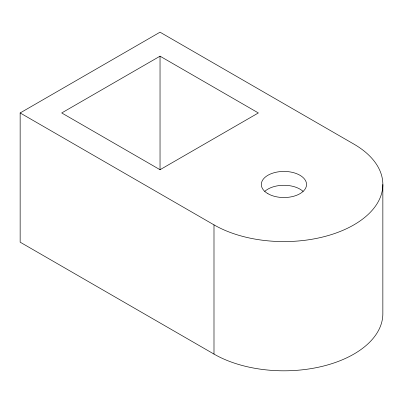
<?xml version="1.0" encoding="UTF-8"?>
<svg xmlns="http://www.w3.org/2000/svg" width="403" height="403" viewBox="0 0 403 403"><rect width="100%" height="100%" fill="white"/><g stroke="black" fill="none" stroke-linecap="round" stroke-linejoin="round"><path stroke-width="0.6" d="M20.15 112.951L160.036 32.19L353.879 144.103A98.916 57.11 0 0 1 353.879 224.864A98.916 57.11 0 0 1 213.993 224.864L20.15 112.951L20.15 242.173L213.993 354.086A98.916 57.11 0 0 0 321.79 366.463A98.916 57.11 0 0 0 382.85 313.705L382.85 184.483M160.036 56.183L61.714 112.951L160.036 169.713L258.358 112.951L160.036 56.183L160.036 169.723M213.993 224.864L213.993 354.086M264.731 191.44A22.608 13.052 0 0 1 303.137 191.44M267.95 193.712A22.608 13.052 0 0 0 305.776 187.863A22.608 13.052 0 0 0 278.085 171.874A22.608 13.052 0 0 0 267.95 193.712"/></g></svg>
